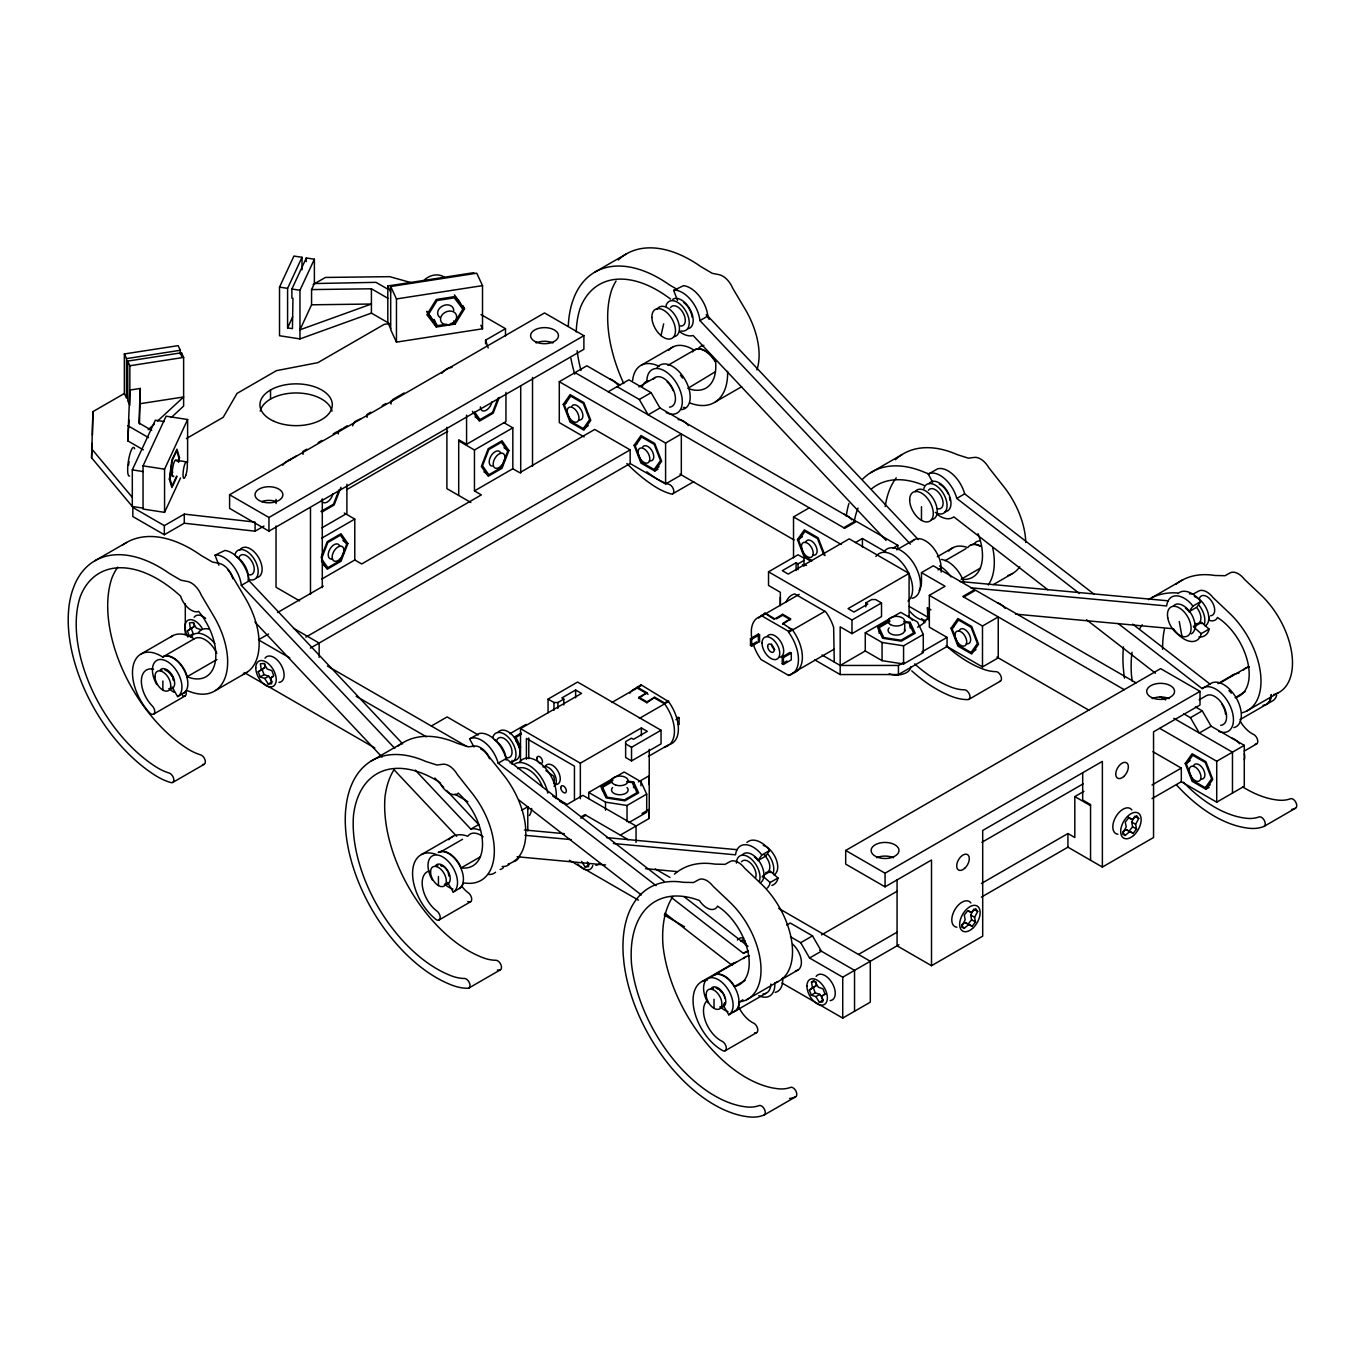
<?xml version="1.0" encoding="UTF-8"?>
<svg xmlns="http://www.w3.org/2000/svg" width="1365" height="1365" viewBox="0 0 1365 1365"><rect width="100%" height="100%" fill="white"/><g stroke="black" fill="none" stroke-linecap="round" stroke-linejoin="round"><path stroke-width="1.5" d="M527.794 830.961L527.794 806.715L521.498 810.349M620.307 835.124L649.245 818.42L649.245 775.695L638.496 781.906M780.336 604.473L780.336 592.274L768.529 585.448L768.529 571.816L798.064 554.77L803.968 558.183L803.968 566.304M143.052 508.138L132.303 506.466L91.591 457.787L92.922 411.65L124.369 393.495L124.369 353.945L178.15 345.635L180.317 350.293L180.317 354.456M91.591 457.787L92.103 443.386M92.41 435.145L92.922 411.65M143.376 449.87L127.798 440.878L129.846 390.066L140.305 388.445L138.94 422.996L151.703 430.367M139.503 424.003L140.305 388.445M127.798 440.878L129.01 419.942M128.549 465.311L129.027 461.643M176.955 476.726L171.905 487.595L169.379 479.252L171.905 460.039L176.955 449.17L179.463 457.514L178.969 461.37M178.525 462.36L179.037 458.452L176.733 450.825L172.126 460.756L169.823 478.33L172.126 485.957L176.733 476.01M352.528 425.846L354.763 421.563L360.752 418.731M661.001 335.585L663.663 323.829M762.233 877.115L762.557 875.869L770.116 882.524L769.519 884.759A25.048 14.469 60 0 1 767.232 888.069M770.116 872.576L770.44 871.331L777.982 877.968L777.402 880.22A25.048 14.469 60 0 1 771.856 885.441M1201.183 623.686L1201.507 622.44L1209.066 629.094L1208.469 631.347A25.048 14.469 60 0 1 1198.931 636.96M1209.066 629.094L1201.183 633.65L1200.603 635.885A25.048 14.469 60 0 1 1173.491 628.77L1015.56 614.131M390.441 402.76L392.796 399.501L404.142 392.949M339.117 489.745L333.521 504.18L320.929 511.448M340.994 487.271L334.101 505.016L322.055 511.977M321.099 557.449L327.225 541.666L340.994 533.715L347.887 543.526L340.994 561.271L327.225 569.222L321.475 561.066M498.157 397.932L492.56 412.349L479.968 419.635L475.037 416.786M499.283 397.42L493.157 413.203L479.371 421.154L472.478 411.343M508.906 450.552L502.013 468.314L488.226 476.266L481.35 466.472L488.226 448.71L502.013 440.759L508.906 450.552L503.975 447.72M786.24 601.76L786.888 600.344A33.92 19.588 60 0 1 794.737 593.929L825.774 611.861A33.92 19.588 60 0 1 833.64 627.337L834.271 662.042M132.303 506.466L132.303 469.867L155.354 420.198L164.312 421.58M180.521 477.972L164.568 512.37L143.052 509.043L143.052 465.857L166.103 416.188L187.619 419.516L187.619 462.701M164.568 512.37L164.568 469.185L187.619 419.516M169.379 479.252L172.741 472.017M177.791 461.148L179.463 457.514M390.697 328.794L387.814 322.584L371.417 313.114L299.959 338.912L279.518 335.739L279.518 287.111L293.936 256.057L302.006 257.303L302.006 269.792M311.561 304.804L371.417 304.02L299.959 329.818L311.561 304.804L311.561 289.585L314.377 283.545L314.377 259.214L306.306 257.968L291.888 289.022L291.888 298.116L292.963 298.27L292.434 328.641L287.588 327.907L287.588 288.356L302.006 257.303M299.959 338.912L299.959 290.267L314.377 259.214M287.588 327.907L292.673 316.936M975.531 922.023L971.607 919.754L970.669 915.011L973.757 909.192L977.698 911.462L974.593 917.28L975.531 922.023L972.136 926.255L964.697 922.433L961.643 924.907M1136.55 829.067L1132.609 826.781L1131.67 822.054L1134.776 816.219L1138.717 818.505L1135.612 824.324L1136.55 829.067L1133.138 833.298L1125.716 829.476L1122.661 831.95M446.645 324.222L437.09 325.706L428.491 314.428L437.09 300.505L454.306 297.843L462.906 309.104L454.306 323.044L450.467 323.624M464.51 308.865L455.108 296.546L436.288 299.447L426.87 314.684L436.288 327.003L455.108 324.102L464.51 308.865L463.076 305.76M754.367 856.998A13.923 8.036 60 0 1 756.858 859.182L757.967 860.564L761.841 854.968L769.706 850.429L767.71 847.938A25.048 14.469 60 0 0 746.894 842.495M757.967 860.564L765.833 856.026L769.706 850.429M1185.434 608.125A13.923 8.036 60 0 1 1187.925 610.309L1189.034 611.691L1192.908 606.094L1200.791 601.556L1198.777 599.064A25.048 14.469 60 0 0 1177.978 593.604M1200.791 601.556L1196.917 607.135L1189.034 611.691M563.233 404.415L570.109 394.622L583.896 402.573L590.789 420.335L583.896 430.129L570.109 422.177L563.233 404.415L566.509 402.521M583.299 428.61L589.612 419.652L583.299 403.409L570.707 396.14L564.41 405.098L570.707 421.341L583.299 428.61L588.23 425.761M634.094 445.331L640.987 435.537L654.756 443.489L661.65 461.233L654.756 471.044L640.987 463.093L634.094 445.331L637.37 443.437M654.159 469.526L660.472 460.551L654.159 444.325L641.567 437.056L635.271 446.014L641.567 462.24L654.159 469.526L659.09 466.676M811.237 561.39L804.36 557.415L797.467 539.653L804.36 529.859L818.13 537.81L825.023 555.572M950.995 628.292L957.889 618.499L971.675 626.45L978.551 644.212L971.675 654.006L957.889 646.054L950.995 628.292L954.271 626.399M971.078 652.487L977.374 643.529L971.078 627.286L958.486 620.017L952.173 628.975L958.486 645.218L971.078 652.487L975.992 649.638M1185.229 763.53L1192.123 753.736L1205.909 761.687L1212.785 779.449L1205.909 789.243L1192.123 781.292L1185.229 763.53L1190.161 760.697M1205.312 787.724L1211.608 778.767L1205.312 762.523L1192.72 755.255L1186.424 764.212L1192.72 780.456L1205.312 787.724L1210.243 784.875M964.697 922.433L968.195 923.986L971.607 919.754M1125.716 829.476L1129.196 831.029L1132.609 826.781M289.244 460.039L296.58 455.808M148.188 429.702L154.347 424.003M157.436 421.154L183.627 396.976L140.305 403.682M171.308 417.451L183.627 406.07L183.627 357.425L181.477 352.767L127.696 361.094L127.832 400.952L129.846 405.303L129.846 365.752L127.696 361.094M968.638 924.702L964.065 928.422L962.086 925.624L965.191 919.805L964.253 915.062L967.666 910.813L971.163 912.383L975.736 908.663L977.698 911.462M1129.64 831.746L1125.067 835.465L1123.105 832.667L1126.21 826.849L1125.272 822.105L1128.684 817.857L1132.165 819.427L1136.738 815.707L1138.717 818.505M192.363 637.028L189.308 635.988L187.346 630.92L194.376 626.399L193.745 622.508M187.346 630.92L194.376 626.399M261.295 669.584L260.357 663.765L263.769 663.458L267.267 669.055L271.84 670.607L273.802 675.675L270.714 677.927L271.652 683.746L268.24 684.053L264.742 678.456L260.169 676.904L258.207 671.819L265.237 667.314L264.605 663.424M258.207 671.819L265.237 667.314M812.448 987.782L811.51 981.964L814.922 981.657L818.403 987.253L822.976 988.806L824.955 993.891L821.849 996.126L822.788 1001.944L819.375 1002.251L815.895 996.655L811.322 995.102L809.343 990.035L816.372 985.513L815.758 981.623M809.343 990.035L816.372 985.513M313.165 284.5L325.382 277.453L389.708 276.668L412.298 282.982M186.374 438.575L223.212 417.298L237.032 393.41L276.464 370.649L317.84 362.663L384.145 324.392L390.424 323.42M95.021 560.691L126.518 542.502M595.004 272.027L626.484 253.856M164.329 525.644L184.275 514.127L255.084 522.095L255.084 531.19L184.275 523.222L164.329 534.739L132.832 516.55L132.832 507.456L164.329 525.644L164.329 534.739M485.565 343.826L485.565 340.192L505.494 328.675L505.494 335.944M306.767 449.17L303.03 451.32L303.03 454.357M318.147 442.601L321.884 440.434M333.248 433.865L336.984 431.715M342.069 428.781L338.332 430.93L338.332 433.968M343.502 427.945L347.239 425.795M370.785 412.213L367.048 414.363L367.048 417.4M382.183 405.627L385.903 403.477M229.593 494.761L544.533 312.943L583.896 335.671L583.896 349.303L268.956 531.139L229.593 508.394L229.593 494.761L268.956 517.489L583.896 335.671M255.084 531.19L263.974 526.054M218.895 565.246L215.022 555.18L224.901 550.47A25.048 14.469 60 0 1 249.181 580.842L402.675 743.857M677.535 300.454L673.662 290.387L683.541 285.677A25.048 14.469 60 0 1 707.821 316.049L918.321 539.602M346.642 489.694L447.686 431.357M584.101 436.919L559.292 422.604L559.292 381.688L586.848 365.786L620.017 384.93M321.85 527.863L346.898 513.411L346.898 484.234M458.708 495.444L458.708 439.769L466.574 444.307L505.954 421.58L505.954 392.403M321.884 538.083L354.781 519.092L354.781 559.991L321.884 578.999M474.457 449.989L512.831 427.825L512.831 468.741L474.457 490.905L474.457 449.989L458.708 440.895M215.022 555.18L217.035 555.009A25.048 14.469 60 0 1 241.315 585.38L249.181 580.842M673.662 290.387L675.675 290.216A25.048 14.469 60 0 1 699.938 320.604L707.821 316.049M141.38 653.818L172.877 635.629M641.345 365.155L672.843 346.983M608.21 391.755L628.873 379.811L651.122 392.659L659.978 407.999L855.531 520.901L843.724 527.726M189.308 635.988L193.25 633.718L191.271 628.651M216.779 653.272A20.884 12.046 60 0 0 194.188 638.837L162.708 657.026A40.575 23.427 60 0 0 133.224 665.608A40.575 23.427 60 0 0 149.945 713.23A5.562 3.208 60 0 0 154.672 712.547A5.562 3.208 60 0 0 151.72 705.398A24.348 14.059 60 0 1 141.397 680.111A24.348 14.059 60 0 1 153.477 669.191M667.912 365.342L694.154 350.191A20.884 12.046 60 0 1 715.021 361.418M638.905 386.892L655.268 377.457M327.805 567.704L340.414 560.435L346.71 544.208L340.414 535.234L327.805 542.519L321.509 558.746L327.805 567.704L322.891 564.871M488.824 474.747L501.416 467.478L507.712 451.235L501.416 442.277L488.824 449.546L482.528 465.789L488.824 474.747L483.91 471.915M617.065 386.636L639.298 399.467L651.122 392.659M277.556 612.544L323.283 586.131M172.058 686.97L177.621 696.611L183.541 693.198A20.884 12.046 60 0 0 183.541 669.089A20.884 12.046 60 0 0 162.657 657.043A20.884 12.046 60 0 1 186.015 673.099L187.176 676.699L216.916 659.534M715.141 371.877L687.841 388.377M268.547 633.991L258.429 639.827L289.79 657.947M659.978 407.999L648.17 414.824L639.298 399.467M153.716 714.066L185.213 695.894M305.828 637.131L630.152 449.87L630.152 463.52L665.591 483.978L681.323 474.884L681.323 433.968L665.591 443.062L559.292 381.688M215.465 690.519L246.963 672.331M715.431 401.856L741.673 386.704M260.169 676.904L264.11 674.634L268.683 676.187L272.164 681.783L268.24 684.053M310.401 648.119L630.152 463.52M264.742 678.456L268.683 676.187M270.714 677.927L273.324 676.409M654.756 471.044L658.032 469.15M172.792 782.418L204.289 764.246M672.757 493.772L693.761 481.657M431.34 726.026L447.089 716.932L478.245 734.933M793.526 557.841L793.526 516.925L809.274 507.831M370.7 761.329L402.197 743.157M870.682 472.682L902.163 454.494M797.467 539.653L802.381 536.82M474.03 746.979L469.611 738.909L479.183 733.534A25.048 14.469 60 0 1 506.04 758.65L663.987 881.107M932.67 482.186L928.251 474.133L937.823 468.741A25.048 14.469 60 0 1 964.663 493.857L1094.048 594.167M548.065 712.735L548.065 699.102L577.6 682.056L661.052 730.241L661.052 743.874L631.534 760.919L625.631 757.507L625.631 741.605L631.534 738.192L633.496 739.318L647.283 731.367L641.379 727.954L580.347 763.189L520.509 728.637L520.509 762.097M520.509 728.637L581.541 693.42L575.62 690.007L561.851 697.959L563.813 699.102L563.813 704.937M803.968 560.452L798.064 563.864L796.085 562.721L782.316 570.672L788.219 574.085L849.235 538.851L909.073 573.402L909.073 617.321M548.065 699.102L553.968 702.497L557.91 702.497L563.813 699.102M509.896 733.722L526.003 724.423M521.276 733.056L514.383 737.032L519.434 747.901M516.004 741.076L516.004 737.288L521.396 734.165M855.428 542.553L862.424 538.527L886.039 552.16M469.611 738.909L471.317 738.09A25.048 14.469 60 0 1 498.157 763.206L506.04 758.65M928.251 474.133L929.94 473.297A25.048 14.469 60 0 1 956.797 498.413L964.663 493.857M629.862 693.232A32.214 18.598 60 0 1 637.046 687.96L640.987 684.769L668.543 701.593A32.078 18.53 60 0 1 670.01 744.369M751.569 636.687A32.214 18.598 60 0 1 751.347 634.469L751.347 630.255A32.214 18.598 60 0 1 761.056 616.366L764.98 613.175L774.825 618.857L782.708 614.318L790.574 618.857L782.708 624.317M611.844 702.497L639.673 686.441M761.056 616.366L799.173 594.355M892.795 548.252L897.846 545.335L897.846 548.969M639.008 697.276L646.891 692.738L639.008 698.18L639.008 697.276L646.891 701.832L654.756 697.276L664.601 702.958L668.543 700.689M776.412 618.857L782.708 615.223L790.574 619.778M896.703 549.839L914.277 539.687M750.494 638.598L758.36 634.06L759.554 634.742L759.554 641.55L751.671 646.106L750.494 645.423L750.494 638.598L751.671 639.281L759.554 634.742M790.574 618.857L782.708 623.413L792.536 629.999A32.078 18.53 60 0 1 792.536 673.184L833.93 649.296M639.008 698.18L646.891 702.736L654.756 697.276M750.494 645.423L756.79 641.789M761.056 615.461L788.612 631.364L792.536 629.094M639.4 718.417L668.543 701.593M791.239 673.952L788.612 675.453A32.078 18.53 60 0 0 788.612 632.268L824.938 611.298M421.563 854.49L453.061 836.301M937.294 556.749L953.026 547.655M909.073 573.402L848.057 608.636L853.961 612.049L867.731 604.098L865.768 602.955L865.768 606.845M415.267 770.133L470.823 829.118L478.706 824.579L446.543 790.42M865.768 602.955L871.672 599.542L875.613 599.542L881.517 602.955L881.517 616.588L851.982 633.633L840.175 626.825L840.175 674.549L898.443 674.549L947.054 646.481L982.493 666.939L998.242 657.845L998.242 616.929L982.493 626.023L929.343 595.345L929.343 627.166L947.054 637.387L947.054 646.481M919.106 590.567A25.048 14.469 60 0 0 921.477 581.695L921.477 572.618L933.285 565.793L974.627 589.663L962.803 596.471L1124.299 689.717M439.769 852.425L462.53 839.304M944.99 560.742L965.993 548.628M782.23 656.923L790.113 652.385L791.29 653.067L791.29 659.875L783.425 664.431L782.23 663.748L782.23 656.923L783.425 657.606L791.29 653.067M675.948 719.662L679.087 717.836L679.087 724.661L677.91 723.979M938.011 569.888L941.15 568.062A22.267 12.865 60 0 0 929.48 543.765A22.267 12.865 60 0 0 911.769 542.007M625.631 743.874L631.534 747.286L661.052 730.241M768.529 571.816L851.982 620L881.517 602.955M782.23 663.748L786.957 661.018M648.409 756.398L668.543 744.778M929.343 595.345L945.092 586.25L921.477 572.618M588.725 798.508L588.725 792.451L624.146 771.993L640.953 781.701L646.703 794.106L646.703 812.294L628.821 822.634M865.274 650.968L865.274 632.78L900.712 612.339L917.502 622.031L923.269 634.452L923.269 652.624L903.579 663.987L882.063 660.66L865.274 650.968L840.175 665.455L822.054 654.995M613.056 780.08L600.992 787.042L606.043 797.911L624.863 800.828L638.649 792.86L633.599 781.991L627.32 781.036M889.605 620.41L877.559 627.371L882.592 638.24L901.412 641.158L915.198 633.206L910.148 622.338L903.886 621.365M438.626 852.272A20.884 12.046 60 0 1 459.493 864.335L461.199 867.867L480.446 856.759M961.165 579.221L980.411 568.096M602.613 791.086L602.613 787.298L611.605 782.094M879.162 633.309L879.162 627.627L889.963 621.382M581.507 816.628L584.885 814.666L628.292 839.731M580.808 818.164L585.858 815.246M963.792 597.051L975.6 590.226L1136.107 682.892M447.635 882.438L453.197 892.079L459.101 888.666A20.884 12.046 60 0 0 459.101 864.557A20.884 12.046 60 0 0 438.233 852.511M993.293 584.63L1012.54 573.505M588.725 792.451L605.514 802.142L627.03 805.469L646.703 794.106M865.274 632.78L882.063 642.488L903.579 645.816L923.269 634.452M439.052 919.976L470.55 901.787M642.045 813.489L649.245 809.326L649.245 818.42M840.175 665.455L898.443 665.455L903.852 662.332M921.853 651.941L947.054 637.387M581.644 861.417L585.141 867.014L589.083 864.745L587.342 861.946M468.86 988.021L500.358 969.85M968.843 699.375L1000.323 681.186M1151.429 597.921L1182.926 579.733M764.144 874.965L770.44 871.331M1201.507 622.44L1193.641 626.996L1201.183 633.65M770.116 882.524L777.982 877.968M897.061 879.896L897.061 945.809L931.51 965.703L931.51 860.018L885.066 886.841L845.686 864.113L845.686 850.463L1160.625 668.645L1200.006 691.372L1200.006 705.005L1153.544 731.828L1153.544 837.513L1102.374 867.065L1067.925 847.17L981.384 897.129M743.277 939.529L740.649 941.048L744.062 940.741L745.802 943.539M786.735 925.078L790.284 923.03L812.516 935.878L821.389 951.217L809.564 958.025L800.709 942.686L790.454 936.765M671.239 897.385L743.481 953.401L748.208 950.671M1118.106 623.481L1202.121 688.608L1209.987 684.07A25.048 14.469 60 0 1 1236.622 698.624A25.048 14.469 60 0 1 1233.858 727.613M845.686 850.463L885.066 873.191L1200.006 691.372M702.156 981.418L733.653 963.229M1217.87 683.677L1233.619 674.583M714.56 974.815L746.058 956.626M1219.781 683.131L1246.023 667.98A20.884 12.046 60 0 1 1249.112 667.007M1199.135 699.853L1206.404 695.655A16.704 9.64 60 0 1 1224.132 707.224A16.704 9.64 60 0 1 1220.668 725.344M800.709 942.686L812.516 935.878M1183.609 713.724L1190.451 717.683L1202.258 710.858L1211.113 726.197L1244.283 745.341L1244.283 786.257L1216.727 802.176L1181.305 781.718L1152.026 798.61M821.542 934.871L897.095 891.243M981.862 842.307L1083.213 783.8M712.103 976.845A20.884 12.046 60 0 1 732.442 983.141L734.609 986.434L745.102 980.377M1245.068 691.714L1235.171 697.686A47.331 27.317 60 0 0 1248.327 665.13A47.331 27.317 60 0 0 1221.214 620.085L1217.444 617.458L1216.863 618.618A16.704 9.64 60 0 1 1209.492 620.427L1208.827 616.724M981.384 883.496L1067.925 833.537L1074.818 837.513L1074.818 796.597L1083.947 791.325M1211.113 726.197L1199.306 733.022L1190.451 717.683M731.572 1012.148A20.884 12.046 60 0 0 739.386 1002.2L742.85 999.76M746.655 999.726L778.152 981.537M781.582 979.49L797.945 970.054M1246.62 711.063L1278.118 692.891M723.211 1005.169L728.774 1014.809L766.209 993.191M1239.932 719.679L1266.174 704.528M858.636 954.357L897.061 932.193M1152.026 784.977L1181.305 768.086L1181.305 781.718M811.51 981.964L814.137 980.445M811.322 995.102L815.246 992.833L819.819 994.385L823.317 999.982L819.375 1002.251M809.564 958.025L842.734 977.186L898.887 944.768M1159.926 728.466L1216.727 761.261L1244.283 745.341M815.895 996.655L819.819 994.385M725.071 1050.811L756.551 1032.64M1244.283 751.057L1256.534 743.976M821.849 996.126L825.791 993.857M1205.909 789.243L1209.185 787.349M931.51 965.703L982.698 936.151L982.698 830.466L1102.374 761.38L1102.374 867.065M782.009 983.039L842.734 1018.102L870.29 1002.183L870.29 961.267L778.664 908.373M739.352 1001.791L742.065 1001.415A64.019 36.957 60 0 0 760.424 961.028A64.019 36.957 60 0 0 728.961 901.292L713.11 886.295A16.704 9.64 60 0 0 698.812 879.64L693.557 882.541L683.268 882.302A129.095 74.546 60 0 0 623.259 955.329L623.976 962.939A129.095 74.546 60 0 0 746.843 1116.621A78.846 45.523 60 0 0 764.059 1115.051L795.556 1096.88A5.375 3.105 60 0 0 795.795 1090.823A5.375 3.105 60 0 0 790.42 1087.444A67.823 39.158 60 0 1 776.566 1088.57A118.618 68.489 60 0 1 663.049 946.064A116.366 67.175 60 0 1 672.945 896.464M1176.579 784.994A129.095 74.546 60 0 0 1246.808 827.975A78.846 45.523 60 0 0 1264.024 826.405L1295.522 808.216A5.375 3.105 60 0 0 1295.76 802.159A5.375 3.105 60 0 0 1290.403 798.781A67.823 39.158 60 0 1 1276.531 799.907A118.618 68.489 60 0 1 1242.56 786.82M387.814 322.584L387.814 285.985L473.86 272.676M390.697 286.513L476.743 273.205L482.51 285.626L482.51 328.811L396.464 342.12L390.697 329.699L390.697 286.513L396.464 298.935L396.464 342.12M396.464 298.935L482.51 285.626M124.369 353.945L126.535 358.603L180.317 350.293M129.846 365.752L183.627 357.425M734.609 986.434L735.206 986.349A47.331 27.317 60 0 0 748.344 953.777A47.331 27.317 60 0 0 721.249 908.732L717.478 906.121L716.881 907.264A16.704 9.64 60 0 1 700.62 902.231L699.528 900.559A116.366 67.175 60 0 0 631.551 964.253A118.618 68.489 60 0 0 745.068 1106.742A67.823 39.158 60 0 0 758.94 1105.633A5.375 3.105 60 0 1 764.298 1109.011A5.375 3.105 60 0 1 764.059 1115.051M585.141 867.014L588.554 866.707L587.923 862.834M314.377 283.545L376.006 282.35L388.121 289.346M311.561 289.585L371.417 288.783L387.814 298.253M1189.41 593.792L1193.539 593.877L1198.777 590.994A16.704 9.64 60 0 1 1213.093 597.648L1228.927 612.646A64.019 36.957 60 0 1 1260.39 672.382A64.019 36.957 60 0 1 1242.031 712.752M959.732 581.49L1168.184 600.822M970.805 587.803L1166.631 605.958A25.048 14.469 60 0 1 1190.911 603.62L1192.908 606.094M524.433 829.988L564.445 833.691M606.555 837.598L737.117 849.695M524.996 835.312L571.321 839.611M613.431 843.519L735.547 854.831A25.048 14.469 60 0 1 759.827 852.494L761.841 854.968M517.113 856.759L605.548 864.966M645.543 868.669L677.125 871.604M279.518 287.111L287.588 288.356M291.888 289.022L299.959 290.267M176.017 460.227L186.271 461.814M802.569 564.752L806.476 565.366M143.052 465.857L164.568 469.185M132.303 469.867L143.052 471.539M905.149 622.423L908.971 623.02L913.577 632.951L900.985 640.219L883.769 637.557L879.162 627.627M626.689 781.787L632.422 782.674L637.028 792.621L624.436 799.89L607.22 797.228L602.613 787.298M461.199 867.867L461.865 867.986A47.331 27.317 60 0 0 482.528 844.218A47.331 27.317 60 0 0 461.865 796.597L458.265 793.116L457.411 793.901A16.704 9.64 60 0 1 440.707 784.261L439.854 782.469A116.366 67.175 60 0 0 353.518 815.195A118.618 68.489 60 0 0 449.068 974.917A67.823 39.158 60 0 0 464.356 978.466A5.375 3.105 60 0 1 469.526 983.124A5.375 3.105 60 0 1 468.076 988.26A78.846 45.523 60 0 1 449.068 983.994A129.095 74.546 60 0 1 345.533 811.595L346.249 804.804A129.095 74.546 60 0 1 425.761 761.448L436.885 765.014L443.164 764.229A16.704 9.64 60 0 1 457.411 774.62L471.693 792.69A64.019 36.957 60 0 1 494.232 854.405A64.019 36.957 60 0 1 466.386 883.206L463.315 883.001A20.884 12.046 60 0 1 459.493 888.444M929.429 473.979L925.726 472.802A129.095 74.546 60 0 0 862.629 479.132M200.979 629.692L196.406 628.139L192.909 622.542L189.496 622.85L190.435 628.668M187.176 676.699L187.875 677.023A47.331 27.317 60 0 0 214.97 663.271A47.331 27.317 60 0 0 201.832 615.53L198.59 611.349L197.516 611.759A16.704 9.64 60 0 1 181.238 598.007L180.658 596.198A116.366 67.175 60 0 0 80.398 596.249A118.618 68.489 60 0 0 153.051 764.946A67.823 39.158 60 0 0 168.987 772.982A5.375 3.105 60 0 1 173.696 778.681A5.375 3.105 60 0 1 171.12 782.64A78.846 45.523 60 0 1 151.276 772.778A129.095 74.546 60 0 1 72.447 590.55L74.529 584.937A129.095 74.546 60 0 1 169.431 573.488L180.845 580.176L187.807 581.541A16.704 9.64 60 0 1 201.286 595.14L213.281 615.376A64.019 36.957 60 0 1 225.72 675.863A64.019 36.957 60 0 1 189.82 691.594L186.51 690.434A20.884 12.046 60 0 1 181.306 693.864M1195.416 706.899L1202.258 710.858M897.846 545.335L856.52 521.464L844.713 528.289L575.04 372.594M1160.096 696.747L1165.625 699.938M481.009 314.53L505.494 328.675M1173.832 718.314L1232.476 752.166L1232.476 793.082M793.526 516.925L841.181 544.43M928.337 619.761A32.47 18.752 0 0 0 927.825 618.123L927.381 607.835L930.93 609.882M679.941 474.082L794.038 539.943M909.209 606.435L927.381 616.929M996.911 657.077L1088.929 710.21M630.152 449.87L594.731 429.429L519.724 472.717L512.831 468.741M1152.947 751.706L1181.305 768.086M812.141 560.725L804.941 556.579L798.644 540.335L804.941 531.377L817.55 538.646L823.846 554.89M504.094 422.775L512.831 427.825M1128.241 817.14L1132.165 819.427M1131.67 822.054L1135.612 824.324M764.98 613.175L774.177 619.403M788.868 627.883L792.536 629.999M1074.818 796.597L1090.55 805.691M1129.196 831.029L1133.138 833.298M1122.457 833.947L1125.067 835.465M814.786 659.892L840.175 674.549M759.554 641.55L758.36 640.868L758.36 634.06M474.457 490.905L481.35 494.881L361.674 563.967L354.781 559.991M788.612 675.453L761.056 659.551A32.214 18.598 60 0 1 753.088 643.632M470.891 502.491L446.901 488.636L446.901 427.33M344.287 513.018L354.781 519.092M637.046 687.056L646.891 692.738M637.046 687.96L648.068 694.324M653.579 697.498L664.601 703.862A32.078 18.53 60 0 1 664.601 747.047M677.91 717.154L679.087 717.836M342.973 540.677L347.887 543.526M127.798 425.658L148.563 437.636M968.536 910.865L971.163 912.383M970.669 915.011L974.593 917.28M968.195 923.986L972.136 926.255M961.438 926.903L964.065 928.422M299.618 600.873L276.037 587.274L276.037 525.969M545.846 770.543L553.576 776.139A8.344 4.829 60 0 1 553.576 782.964M293.492 628.258L319.154 643.069L319.154 657.384M327.429 666.035L466.779 746.484M552.637 796.051L567.158 804.446L582.906 795.351L636.056 826.03L636.056 842.393M819.734 950.262L854.541 970.361L854.541 1011.277M559.667 801.255L563.301 803.354M356.197 696.287L426.307 736.759M655.234 868.925L669.993 877.439M244.181 672.518L374.846 747.969M454.972 794.208L467.888 801.682M569.376 860.274L573.078 862.407M574.051 862.97L638.462 900.166M664.226 915.028L684.479 926.716M677.552 289.619L669.396 284.841A129.095 74.546 60 0 0 574.494 296.273L572.413 301.904A129.095 74.546 60 0 0 568.284 326.167M1132.694 624.146L1209.987 684.07M956.797 498.413L1079.459 593.502M1047.893 589.799L953.794 516.84A25.048 14.469 60 0 1 937.175 514.332M1086.54 619.761L1155.438 673.167M684.155 896.737L748.003 946.252M498.157 763.206L656.104 885.663M518.683 799.873L641.362 894.979M664.874 913.202L732.101 965.328M699.938 320.604L910.455 544.157M886.056 540.421L693.096 335.5A25.048 14.469 60 0 1 679.975 331.917M434.838 777.999L443.608 787.315M241.315 585.38L394.809 748.395M254.931 622.031L382.098 757.097M393.803 769.502L456.661 836.267M91.591 448.795L132.303 497.372M764.724 854.644L765.833 856.026M454.391 294.908L459.305 301.341L462.906 309.104M426.801 311.544L431.511 317.704M474.713 412.162L479.968 419.635M706.217 314.564L709.203 319.41M480.855 325.262L482.51 328.811M453.658 320.997L455.108 324.102M434.207 319.495L437.09 325.706M432.688 319.239L436.288 327.003M427.04 311.322L428.491 314.428M387.814 285.985L390.697 292.195M516.004 737.288L520.611 747.218M124.369 393.495L126.535 398.153L126.535 358.603M813.284 987.748L815.246 992.833M262.131 669.55L264.11 674.634M927.381 607.835L927.825 609.029A32.47 18.752 0 0 1 917.536 627.166M485.565 340.192L488.192 347.973M1179.275 621.519L1181.936 636.346M744.898 940.724L745.512 944.597M1216.727 761.261L1216.727 802.176M1090.55 860.24L1090.55 804.565L1082.684 800.009L1082.684 772.931M1067.925 833.537L1067.925 847.17M982.493 626.023L982.493 666.939M941.15 568.062L941.15 572.106M921.477 506.705L921.477 520.338M910.148 622.338L910.148 628.019M904.722 621.194L904.722 631.295M903.579 645.816L903.579 663.987M898.443 665.455L898.443 674.549M885.066 873.191L885.066 886.841M882.063 642.488L882.063 660.66M862.424 538.527L862.424 547.007M851.982 620L851.982 633.633M842.734 977.186L842.734 1018.102M798.064 563.864L798.064 569.7M796.085 562.721L796.085 570.519M788.612 631.364L788.612 632.268M783.425 657.606L783.425 664.431M782.708 614.318L782.708 615.223M780.336 597.273L780.336 605.685M751.671 639.281L751.671 646.106M714.014 999.231L714.014 1008.326M665.591 443.062L665.591 483.978M664.601 702.958L664.601 703.862M649.245 749.249L649.245 784.79M646.891 701.832L646.891 702.736M641.379 727.954L641.379 735.752M640.987 684.769L640.987 685.691A32.214 18.598 60 0 0 634.708 689.649M640.953 781.701L640.953 785.728M633.599 781.991L633.599 787.673M631.534 747.286L631.534 760.919M627.03 805.469L627.03 821.645M605.514 802.142L605.514 810.23M580.347 763.189L580.347 798.747M575.62 690.007L575.62 697.805M574.443 799.532L574.443 766.14L526.412 738.414L526.412 759.281M557.91 702.497L557.91 708.35M553.968 702.497L553.968 710.295M532.521 377.474L532.521 466.216M528.784 737.97L528.784 758.633M520.713 386.431L520.713 473.109M512.08 760.339L512.08 764.366M466.574 415.131L466.574 444.307M438.438 876.501L438.438 885.578M391.038 401.02L391.038 404.057M371.417 288.783L371.417 313.114M322.294 498.873L322.294 587.667M310.486 507.746L310.486 594.406M306.306 257.968L306.306 261.602M276.037 499.351L276.037 503.531M270.526 389.981L270.526 399.075M268.956 517.489L268.956 531.139M185.299 603.757L185.299 634.435M184.275 514.127L184.275 523.222M181.477 352.767L181.477 356.401M162.862 681.033L162.862 690.127M716.164 988.243A9.743 5.631 60 0 1 717.939 988.994M719.73 990.308A9.743 5.631 60 0 1 721.385 992.048M724.593 1002.848A9.743 5.631 60 0 1 723.911 1004.384M711.131 988.482A11.142 6.433 60 0 1 724.184 995.034A11.142 6.433 60 0 1 719.986 1006.909M792.656 944.188A16.704 9.64 60 0 1 801.306 960.568A16.704 9.64 60 0 1 795.505 970.805M160.831 671.324A9.743 5.631 60 0 1 161.923 670.317M165.011 670.044A9.743 5.631 60 0 1 171.666 675.948M172.758 678.217A9.743 5.631 60 0 1 173.457 680.538M159.978 670.266A11.142 6.433 60 0 1 173.048 676.818A11.142 6.433 60 0 1 168.833 688.711M531.668 808.455A25.048 14.469 60 0 1 529.364 815.57M941.355 559.462A25.048 14.469 60 0 1 963.809 582.002M939.478 565.963A25.048 14.469 60 0 1 951.03 576.9M683.694 302.535A13.923 8.036 60 0 1 692.14 317.226M1271.259 694.546A20.884 12.046 60 0 1 1266.925 704.101L1272.828 700.706A20.884 12.046 60 0 0 1276.65 695.263M970.481 545.215A20.884 12.046 60 0 1 980.923 546.239M974.047 543.987A20.884 12.046 60 0 1 979.439 540.864M667.144 381.842A13.923 8.036 60 0 1 673.116 390.595M646.891 381.125A25.048 14.469 60 0 1 664.09 370.615A25.048 14.469 60 0 1 682.278 400.372A25.048 14.469 60 0 1 666.137 412.622M657.128 367.714A25.048 14.469 60 0 1 685.008 379.572A25.048 14.469 60 0 1 681.323 409.637M925.402 620.188A22.267 12.865 60 0 1 909.67 611.093M875.886 556.528A27.829 16.073 60 0 1 904.227 565.622A27.829 16.073 60 0 1 908.015 601.044M883.752 551.972A27.829 16.073 60 0 1 914.106 564.103A27.829 16.073 60 0 1 912.093 598.314M1202.121 688.608A25.048 14.469 60 0 1 1231.042 708.077A25.048 14.469 60 0 1 1218.894 731.504M1222.033 704.442A13.923 8.036 60 0 1 1225.548 714.168M939.274 484.063A13.923 8.036 60 0 1 948.214 493.976M949.409 497.287A13.923 8.036 60 0 1 949.972 500.511M854.302 521.157A116.366 67.175 60 0 1 858.022 508.087M871.706 488.738A116.366 67.175 60 0 1 924.429 485.582M911.752 670.863A129.095 74.546 60 0 0 949.033 695.348A78.846 45.523 60 0 0 968.041 699.597A5.375 3.105 60 0 0 969.491 694.461A5.375 3.105 60 0 0 964.321 689.803A67.823 39.158 60 0 1 949.033 686.254A118.618 68.489 60 0 1 914.652 663.902M846.215 516.141A129.095 74.546 60 0 1 848.894 503.566M999.538 681.425A5.375 3.105 60 0 0 1000.989 676.289A5.375 3.105 60 0 0 995.819 671.631A67.823 39.158 60 0 1 980.531 668.082A118.618 68.489 60 0 1 946.15 645.73M1025.78 542.485A64.019 36.957 60 0 0 1003.156 485.855L988.874 467.786A16.704 9.64 60 0 0 974.627 457.377L968.348 458.162L957.223 454.613A129.095 74.546 60 0 0 895.372 459.732M1019.74 566.833A64.019 36.957 60 0 1 1008.087 575.45M992.765 547.962A64.019 36.957 60 0 1 988.243 585.022M924.805 622.73A118.618 68.489 60 0 1 921.631 618.533M885.22 506.534A116.366 67.175 60 0 1 896.242 477.818M980.531 546.478A20.884 12.046 60 0 0 967.734 547.621A40.575 23.427 60 0 0 948.743 551.068M978.005 533.664A47.331 27.317 60 0 1 961.83 579.34M928.439 490.257A11.142 6.433 60 0 1 941.492 496.809A11.142 6.433 60 0 1 937.294 508.701M928.968 483.739A16.704 9.64 60 0 1 947.532 491.656A16.704 9.64 60 0 1 945.092 511.687M923.849 488.619A16.704 9.64 60 0 1 937.294 486.503A16.704 9.64 60 0 1 947.02 506.722A16.704 9.64 60 0 1 935.247 512.387M915.181 491.707A16.704 9.64 60 0 1 933.762 499.607A16.704 9.64 60 0 1 931.322 519.638M670.607 299.14A116.366 67.175 60 0 0 580.364 307.586A118.618 68.489 60 0 0 576.235 332.002M632.626 380.425A40.575 23.427 60 0 1 659.329 366.468M646.771 471.795A118.618 68.489 60 0 0 653.016 476.3A67.823 39.158 60 0 0 668.952 484.336A5.375 3.105 60 0 1 673.662 490.035A5.375 3.105 60 0 1 671.085 493.976A78.846 45.523 60 0 1 651.241 484.131A129.095 74.546 60 0 1 626.876 463.537M580.978 370.512A118.618 68.489 60 0 1 577.139 350.669M574.733 374.198A129.095 74.546 60 0 1 570.877 358.193M642.352 386.414A24.348 14.059 60 0 1 648.153 380.613M727.596 371.417A64.019 36.957 60 0 1 689.786 402.948M756.875 369.949A64.019 36.957 60 0 0 744.744 308.524L732.749 288.305A16.704 9.64 60 0 0 719.27 274.706L712.308 273.341L700.893 266.653A129.095 74.546 60 0 0 618.243 259.981M623.754 383.565A118.618 68.489 60 0 1 611.861 289.414A116.366 67.175 60 0 1 616.059 281.002M684.803 407.418A5.562 3.208 60 0 1 683.456 407.487M668.594 350.447A40.575 23.427 60 0 1 694.154 350.191M715.345 359.797A47.331 27.317 60 0 1 689.274 388.888M680.401 375.204A20.884 12.046 60 0 1 682.551 378.071M670.505 307.586A11.142 6.433 60 0 1 683.524 313.609A11.142 6.433 60 0 1 679.736 325.894M672.757 299.31A16.704 9.64 60 0 1 690.502 310.213A16.704 9.64 60 0 1 687.636 328.794M665.949 306.152A16.704 9.64 60 0 1 685.503 310.572A16.704 9.64 60 0 1 680.896 330.91M657.179 309.138A16.704 9.64 60 0 1 675.675 316.253A16.704 9.64 60 0 1 673.849 336.746M1195.877 626.808A13.923 8.036 60 0 1 1193.402 626.16M692.567 351.914A20.884 12.046 60 0 1 715.789 361.793M698.471 348.519A20.884 12.046 60 0 1 703.862 345.396M156.753 684.548A20.884 12.046 60 0 1 156.753 660.438A20.884 12.046 60 0 1 177.621 672.501A20.884 12.046 60 0 1 177.621 696.611M165.404 669.806A9.743 5.631 60 0 1 173.85 680.316M170.608 637.131A40.575 23.427 60 0 1 194.188 638.837M122.236 545.318A129.095 74.546 60 0 1 200.928 555.316L212.343 562.005L219.304 563.37A16.704 9.64 60 0 1 232.767 576.968L244.762 597.188A64.019 36.957 60 0 1 242.646 674.532M202.617 764.451A5.375 3.105 60 0 0 205.194 760.493A5.375 3.105 60 0 0 200.467 754.811A67.823 39.158 60 0 1 184.548 746.774A118.618 68.489 60 0 1 111.896 578.06A116.366 67.175 60 0 1 117.731 567.14M185.913 691.304A5.562 3.208 60 0 1 182.466 695.74M173.986 692.226A20.884 12.046 60 0 1 170.164 689.581M238.704 558.285A11.142 6.433 60 0 1 251.74 561.22A11.142 6.433 60 0 1 248.669 574.784M236.128 556.579A16.704 9.64 60 0 1 248.038 580.159M234.865 555.043A16.704 9.64 60 0 1 254.436 559.445A16.704 9.64 60 0 1 249.812 579.784M239.882 550.061A16.704 9.64 60 0 1 258.377 557.176A16.704 9.64 60 0 1 256.552 577.668M542.895 766.959A11.142 6.433 60 0 1 554.036 773.392A11.142 6.433 60 0 1 554.036 786.24M545.591 765.85A11.142 6.433 60 0 1 558.643 772.402A11.142 6.433 60 0 1 554.446 784.295M436.8 866.57A9.743 5.631 60 0 1 437.892 865.564M440.98 865.274A9.743 5.631 60 0 1 449.426 875.784M432.33 880.015A20.884 12.046 60 0 1 432.33 855.906A20.884 12.046 60 0 1 453.197 867.969A20.884 12.046 60 0 1 453.197 892.079M876.586 857.732A13.923 8.036 0 0 1 893.529 857.732M1152.162 698.624A13.923 8.036 0 0 1 1169.105 698.624M908.39 615.905A118.311 68.301 0 0 1 912.468 620.29M767.164 636.363A12.524 7.235 60 0 1 781.087 642.301A12.524 7.235 60 0 1 779.261 657.333M774.825 649.689A4.624 2.679 60 0 1 771.549 644.024M758.718 618.055A32.214 18.598 60 0 1 764.98 614.096M653.391 379.197A16.704 9.64 60 0 1 671.972 387.097A16.704 9.64 60 0 1 669.515 407.145M519.587 856.316A25.048 14.469 60 0 1 514.042 861.537M509.418 864.164A25.048 14.469 60 0 1 502.166 866.468M782.623 978.108A25.048 14.469 60 0 1 775.218 992.406M774.757 982.646A25.048 14.469 60 0 1 758.735 995.648M743.481 953.401A25.048 14.469 60 0 1 746.877 951.729M480.634 748.856A13.923 8.036 60 0 1 489.574 758.769M129.538 476.01A14.469 3.054 -81.2 0 1 128.754 459.084A14.469 3.054 -81.2 0 1 134.657 448.829M173.867 476.18A8.344 1.757 -81.2 0 1 172.707 467.939A8.344 1.757 -81.2 0 1 176.307 460.943M332.582 558.95A8.344 4.829 -60 0 1 329.938 549.071A8.344 4.829 -60 0 1 339.817 546.409M194.154 617.27A14.469 8.361 60 0 1 205.671 618.413M187.909 637.028A14.469 8.361 60 0 1 187.909 620.307A14.469 8.361 60 0 1 202.378 628.668M678.183 419.635A14.469 8.361 60 0 1 688.421 425.556M642.761 446.918A8.344 4.829 60 0 1 652.555 451.832A8.344 4.829 60 0 1 649.399 460.756M609.797 378.975A14.469 8.361 60 0 1 617.56 384.64M571.901 406.019A8.344 4.829 60 0 1 581.695 410.933A8.344 4.829 60 0 1 578.538 419.84M424.276 280.098A14.469 11.415 -24.9 0 1 444.052 277.044M439.991 317.482A8.344 6.586 -24.9 0 1 442.601 305.948A8.344 6.586 -24.9 0 1 453.76 310.52M265.015 658.186A14.469 8.361 60 0 1 281.122 665.028A14.469 8.361 60 0 1 278.989 682.398M492.168 466.13A8.344 4.829 -60 0 1 491.519 455.176A8.344 4.829 -60 0 1 500.818 453.453M627.047 787.537A8.344 4.829 0 0 1 619.812 794.771A8.344 4.829 0 0 1 612.595 787.537M282.726 465.209A14.469 8.361 -60 0 1 290.506 459.544M332.923 493.686A8.344 4.829 -60 0 1 327.225 502.03A8.344 4.829 -60 0 1 321.509 500.272M441.782 373.379A14.469 8.361 -60 0 1 452.02 367.475M491.963 401.873A8.344 4.829 -60 0 1 485.496 410.609A8.344 4.829 -60 0 1 480.361 406.804M737.424 940.024A14.469 8.361 60 0 1 743.635 938.096M1117.918 834.22A14.469 8.361 -60 0 1 1115.802 816.85A14.469 8.361 -60 0 1 1131.892 810.008M1231.793 738.09A14.469 8.361 60 0 1 1239.557 743.754M1244.334 753.685A14.469 8.361 60 0 1 1244.334 759.793M1193.317 766.43A8.344 4.829 60 0 1 1203.196 769.075A8.344 4.829 60 0 1 1200.552 778.954M956.899 927.193A14.469 8.361 -60 0 1 954.783 909.824A14.469 8.361 -60 0 1 970.89 902.965M592.802 865.495A14.469 8.361 60 0 1 577.787 863.994M599.644 863.209A14.469 8.361 60 0 1 595.908 865.359M816.151 976.385A14.469 8.361 60 0 1 832.258 983.227A14.469 8.361 60 0 1 830.142 1000.596M910.847 666.649A14.469 8.361 0 0 1 889.144 673.883M904.449 629.043A8.344 4.829 0 0 1 895.286 635.066A8.344 4.829 0 0 1 889.144 627.883M844.031 514.213A14.469 8.361 60 0 1 851.794 519.877M805.538 542.553A8.344 4.829 60 0 1 815.417 545.198A8.344 4.829 60 0 1 812.772 555.077M997.559 602.852A14.469 8.361 60 0 1 1005.323 608.517M959.066 631.193A8.344 4.829 60 0 1 968.945 633.838A8.344 4.829 60 0 1 966.301 643.717M260.237 411.121A36.19 20.902 0 0 1 296.12 392.966A36.19 20.902 0 0 1 332.002 411.121M440.588 865.512A9.743 5.631 60 0 1 442.362 866.263M448.334 873.685A9.743 5.631 60 0 1 449.017 876.006M435.554 865.734A11.142 6.433 60 0 1 448.624 872.286A11.142 6.433 60 0 1 444.41 884.179M527.794 806.715A22.267 12.865 60 0 1 527.555 809.735M517.642 768.683A22.267 12.865 60 0 1 542.417 786.752M519.604 762.216A27.829 16.073 60 0 1 543.389 765.953A27.829 16.073 60 0 1 556.033 798.559M514.861 763.854A27.829 16.073 60 0 1 547.792 793.065M495.546 872.218A25.048 14.469 60 0 1 488.243 874.402M470.823 829.118A25.048 14.469 60 0 1 479.32 830.022M227.546 569.529A13.923 8.036 60 0 1 232.852 578.777M503.429 867.662A25.048 14.469 60 0 1 500.136 869.522M713.81 975.241A20.884 12.046 60 0 1 734.677 987.287A20.884 12.046 60 0 1 734.677 1011.397M712.376 989.301A9.743 5.631 60 0 1 713.468 988.294M716.557 988.021A9.743 5.631 60 0 1 724.986 998.515M724.986 1002.627A9.743 5.631 60 0 1 724.303 1004.145M707.906 1002.763A20.884 12.046 60 0 1 707.906 978.654A20.884 12.046 60 0 1 728.774 990.7A20.884 12.046 60 0 1 728.774 1014.809M190.622 637.046A25.048 14.469 60 0 1 214.817 643.546M198.505 632.507A25.048 14.469 60 0 1 209.255 629.18M536.053 342.922A13.923 8.036 0 0 1 552.996 342.922M261.995 501.45A13.923 8.036 0 0 1 275.918 501.45M674.464 874.146A129.095 74.546 60 0 1 714.765 864.113L725.054 864.352L730.292 861.452A16.704 9.64 60 0 1 744.607 868.123L760.442 883.121A64.019 36.957 60 0 1 791.751 941.628A64.019 36.957 60 0 1 775.149 982.766M754.76 1032.708A5.562 3.208 60 0 0 757.712 1028.954A5.562 3.208 60 0 0 752.985 1022.829A24.348 14.059 60 0 1 738.926 1007.507M795.556 1096.88A78.846 45.523 60 0 1 789.533 1098.535M731.35 964.697A40.575 23.427 60 0 1 736.23 962.257M707.514 1000.306A24.348 14.059 60 0 0 705.278 1020.593A24.348 14.059 60 0 0 721.488 1041A5.562 3.208 60 0 1 726.214 1047.126A5.562 3.208 60 0 1 723.262 1050.879A40.575 23.427 60 0 1 694.222 1010.373A40.575 23.427 60 0 1 707.531 979.951M727.972 1011.619A20.884 12.046 60 0 1 720.328 1006.909M770.884 984.011A20.884 12.046 60 0 1 763.069 993.959M743.601 958.657A20.884 12.046 60 0 1 749.197 955.858M764.281 855.07A11.142 6.433 60 0 1 769.826 866.093A11.142 6.433 60 0 1 765.68 872.61M736.4 863.124A16.704 9.64 60 0 1 750.136 858.073A16.704 9.64 60 0 1 759.503 880.903M742.116 855.121A16.704 9.64 60 0 1 759.64 861.929A16.704 9.64 60 0 1 760.203 882.745M768.239 854.473A16.704 9.64 60 0 1 773.273 872.935M763.257 845.345A16.704 9.64 60 0 1 776.344 859.779A16.704 9.64 60 0 1 773.972 874.794M741.519 861.725A11.142 6.433 60 0 1 751.467 864.011A11.142 6.433 60 0 1 755.732 877.405M448.778 839.731A40.575 23.427 60 0 1 467.768 836.267A20.884 12.046 60 0 1 483.125 836.864M398.017 746.126A129.095 74.546 60 0 1 457.241 743.277L468.383 746.826L474.645 746.041A16.704 9.64 60 0 1 488.909 756.432L503.19 774.518A64.019 36.957 60 0 1 508.121 864.096M467.768 901.514A5.562 3.208 60 0 0 471.71 899.245A5.562 3.208 60 0 0 467.768 892.42A24.348 14.059 60 0 1 462.189 886.806M497.321 970.037A78.846 45.523 60 0 0 499.573 970.071A5.375 3.105 60 0 0 501.023 964.936A5.375 3.105 60 0 0 495.853 960.277A67.823 39.158 60 0 1 480.548 956.729A118.618 68.489 60 0 1 384.998 797.006A116.366 67.175 60 0 1 394.553 768.887M429.054 870.989A24.348 14.059 60 0 0 422.638 887.745A24.348 14.059 60 0 0 436.271 910.609A5.562 3.208 60 0 1 440.213 917.416A5.562 3.208 60 0 1 436.271 919.686A40.575 23.427 60 0 1 412.571 873.378A40.575 23.427 60 0 1 436.271 854.456M452.89 889.024A20.884 12.046 60 0 1 445.246 884.622M496.57 740.871A11.142 6.433 60 0 1 509.742 744.403A11.142 6.433 60 0 1 506.21 757.575M494.335 739.659A16.704 9.64 60 0 1 506.142 760.117M492.765 737.51A16.704 9.64 60 0 1 511.363 740.956A16.704 9.64 60 0 1 510.083 762.847M497.884 732.63A16.704 9.64 60 0 1 516.465 740.53A16.704 9.64 60 0 1 514.025 760.561M1183.455 782.213A118.618 68.489 60 0 0 1245.034 818.096A67.823 39.158 60 0 0 1258.905 816.97A5.375 3.105 60 0 1 1264.263 820.348A5.375 3.105 60 0 1 1264.024 826.405M1132.302 681.425A118.618 68.489 60 0 1 1131.517 675.59A116.366 67.175 60 0 1 1132.063 652.248M1124.47 678.149A129.095 74.546 60 0 1 1123.941 674.276L1123.224 666.666A129.095 74.546 60 0 1 1123.463 646.925M1148.46 599.61A129.095 74.546 60 0 1 1177.415 592.973M1139.826 628.565A116.366 67.175 60 0 1 1142.266 624.761M1240.256 721.317A24.348 14.059 60 0 0 1252.951 734.165A5.562 3.208 60 0 1 1257.609 739.966A5.562 3.208 60 0 1 1255.22 744.164M1273.528 694.563A64.019 36.957 60 0 0 1291.887 654.193A64.019 36.957 60 0 0 1260.424 594.457L1244.573 579.46A16.704 9.64 60 0 0 1230.274 572.805L1225.019 575.706L1214.731 575.467A129.095 74.546 60 0 0 1175.76 584.391M1270.849 695.348A20.884 12.046 60 0 1 1263.034 705.313M1243.566 669.993A20.884 12.046 60 0 1 1249.163 667.195M1295.522 808.216A78.846 45.523 60 0 1 1291.563 809.479M1162.622 649.296A116.366 67.175 60 0 1 1164.499 628.77M1231.315 676.033A40.575 23.427 60 0 1 1238.993 673.116M1228.909 690.622A20.884 12.046 60 0 1 1231.298 693.113M1197.224 608.261A11.142 6.433 60 0 1 1200.825 619.539A11.142 6.433 60 0 1 1194.836 623.447M1194.324 596.471A16.704 9.64 60 0 1 1207.411 610.906A16.704 9.64 60 0 1 1205.056 625.904M1199.306 605.599A16.704 9.64 60 0 1 1204.357 624.061M1173.2 606.248A16.704 9.64 60 0 1 1190.724 613.056A16.704 9.64 60 0 1 1191.27 633.872M1199.306 598.604A11.142 6.433 60 0 1 1211.83 601.47A11.142 6.433 60 0 1 1210.533 615.769M706.132 994.676A11.142 6.433 60 0 0 717.939 1009.383A11.142 6.433 60 0 0 717.939 993.635A11.142 6.433 60 0 0 706.132 994.676M154.979 676.477A11.142 6.433 60 0 0 166.803 691.168A11.142 6.433 60 0 0 166.803 675.419A11.142 6.433 60 0 0 154.979 676.477M909.67 499.88A16.704 9.64 60 0 0 927.381 521.925A16.704 9.64 60 0 0 927.381 498.293A16.704 9.64 60 0 0 909.67 499.88M651.873 317.482A16.704 9.64 60 0 0 669.925 339.015A16.704 9.64 60 0 0 669.225 315.008A16.704 9.64 60 0 0 651.873 317.482M536.855 758.309A3.976 2.303 60 0 0 541.086 763.564A3.976 2.303 60 0 0 541.086 757.933A3.976 2.303 60 0 0 536.855 758.309M560.742 787.656A3.976 2.303 60 0 0 564.956 792.911A3.976 2.303 60 0 0 564.956 787.281A3.976 2.303 60 0 0 560.742 787.656M876.586 856.845A13.923 8.036 0 0 0 898.852 851.521A13.923 8.036 0 0 0 879.725 843.041A13.923 8.036 0 0 0 876.586 856.845M964.628 868.379A8.907 5.136 -60 0 0 967.461 854.575A8.907 5.136 -60 0 0 956.916 863.926A8.907 5.136 -60 0 0 964.628 868.379M1123.685 776.548A8.907 5.136 -60 0 0 1126.5 762.745A8.907 5.136 -60 0 0 1115.973 772.095A8.907 5.136 -60 0 0 1123.685 776.548M1153.664 698.334A13.923 8.036 0 0 0 1174.548 691.372A13.923 8.036 0 0 0 1153.664 684.411A13.923 8.036 0 0 0 1153.664 698.334M762.028 643.069A12.524 7.235 60 0 0 775.32 659.602A12.524 7.235 60 0 0 775.32 641.891A12.524 7.235 60 0 0 762.028 643.069M767.625 646.293A4.624 2.679 60 0 0 772.522 652.402A4.624 2.679 60 0 0 772.522 645.85A4.624 2.679 60 0 0 767.625 646.293M185.742 475.429A8.344 1.757 -81.2 0 0 186.715 461.933A8.344 1.757 -81.2 0 0 183.098 472.785A8.344 1.757 -81.2 0 0 185.742 475.429M339.578 559.445A8.344 4.829 -60 0 0 342.223 546.512A8.344 4.829 -60 0 0 332.343 555.282A8.344 4.829 -60 0 0 339.578 559.445M638.018 452.156A8.344 4.829 60 0 0 646.891 463.162A8.344 4.829 60 0 0 646.891 451.354A8.344 4.829 60 0 0 638.018 452.156M567.158 411.24A8.344 4.829 60 0 0 576.03 422.263A8.344 4.829 60 0 0 576.03 410.438A8.344 4.829 60 0 0 567.158 411.24M446.492 324.887A8.344 6.586 -24.9 0 0 456.371 315.008A8.344 6.586 -24.9 0 0 442.874 314.035A8.344 6.586 -24.9 0 0 446.492 324.887M255.767 667.843A14.469 8.361 60 0 0 271.123 686.936A14.469 8.361 60 0 0 271.123 666.478A14.469 8.361 60 0 0 255.767 667.843M500.58 466.489A8.344 4.829 -60 0 0 503.241 453.555A8.344 4.829 -60 0 0 493.362 462.308A8.344 4.829 -60 0 0 500.58 466.489M615.649 785.046A8.344 4.829 0 0 0 628.173 780.865A8.344 4.829 0 0 0 615.649 776.685A8.344 4.829 0 0 0 615.649 785.046M1133.564 835.465A14.469 8.361 -60 0 0 1138.154 813.045A14.469 8.361 -60 0 0 1121.023 828.231A14.469 8.361 -60 0 0 1133.564 835.465M1189.171 770.355A8.344 4.829 60 0 0 1198.026 781.377A8.344 4.829 60 0 0 1198.026 769.553A8.344 4.829 60 0 0 1189.171 770.355M972.545 928.422A14.469 8.361 -60 0 0 977.135 906.002A14.469 8.361 -60 0 0 960.005 921.187A14.469 8.361 -60 0 0 972.545 928.422M806.92 986.042A14.469 8.361 60 0 0 822.259 1005.152A14.469 8.361 60 0 0 822.259 984.677A14.469 8.361 60 0 0 806.92 986.042M890.475 624.607A8.344 4.829 0 0 0 904.449 622.44A8.344 4.829 0 0 0 894.212 616.536A8.344 4.829 0 0 0 890.475 624.607M801.409 546.478A8.344 4.829 60 0 0 810.264 557.5A8.344 4.829 60 0 0 810.264 545.676A8.344 4.829 60 0 0 801.409 546.478M954.937 635.117A8.344 4.829 60 0 0 963.792 646.14A8.344 4.829 60 0 0 963.792 634.333A8.344 4.829 60 0 0 954.937 635.117M274.092 421.341A36.19 20.902 0 0 0 332.002 407.487A36.19 20.902 0 0 0 282.265 385.459A36.19 20.902 0 0 0 274.092 421.341M430.555 871.945A11.142 6.433 60 0 0 442.362 886.636A11.142 6.433 60 0 0 442.362 870.887A11.142 6.433 60 0 0 430.555 871.945M536.053 342.035A13.923 8.036 0 0 0 558.336 336.711A13.923 8.036 0 0 0 539.209 328.231A13.923 8.036 0 0 0 536.053 342.035M261.995 501.723A13.923 8.036 0 0 0 282.879 494.761A13.923 8.036 0 0 0 261.995 487.8A13.923 8.036 0 0 0 261.995 501.723M1167.775 617.953A16.704 9.64 60 0 0 1187.345 636.141A16.704 9.64 60 0 0 1182.721 610.462A16.704 9.64 60 0 0 1167.775 617.953"/></g></svg>
